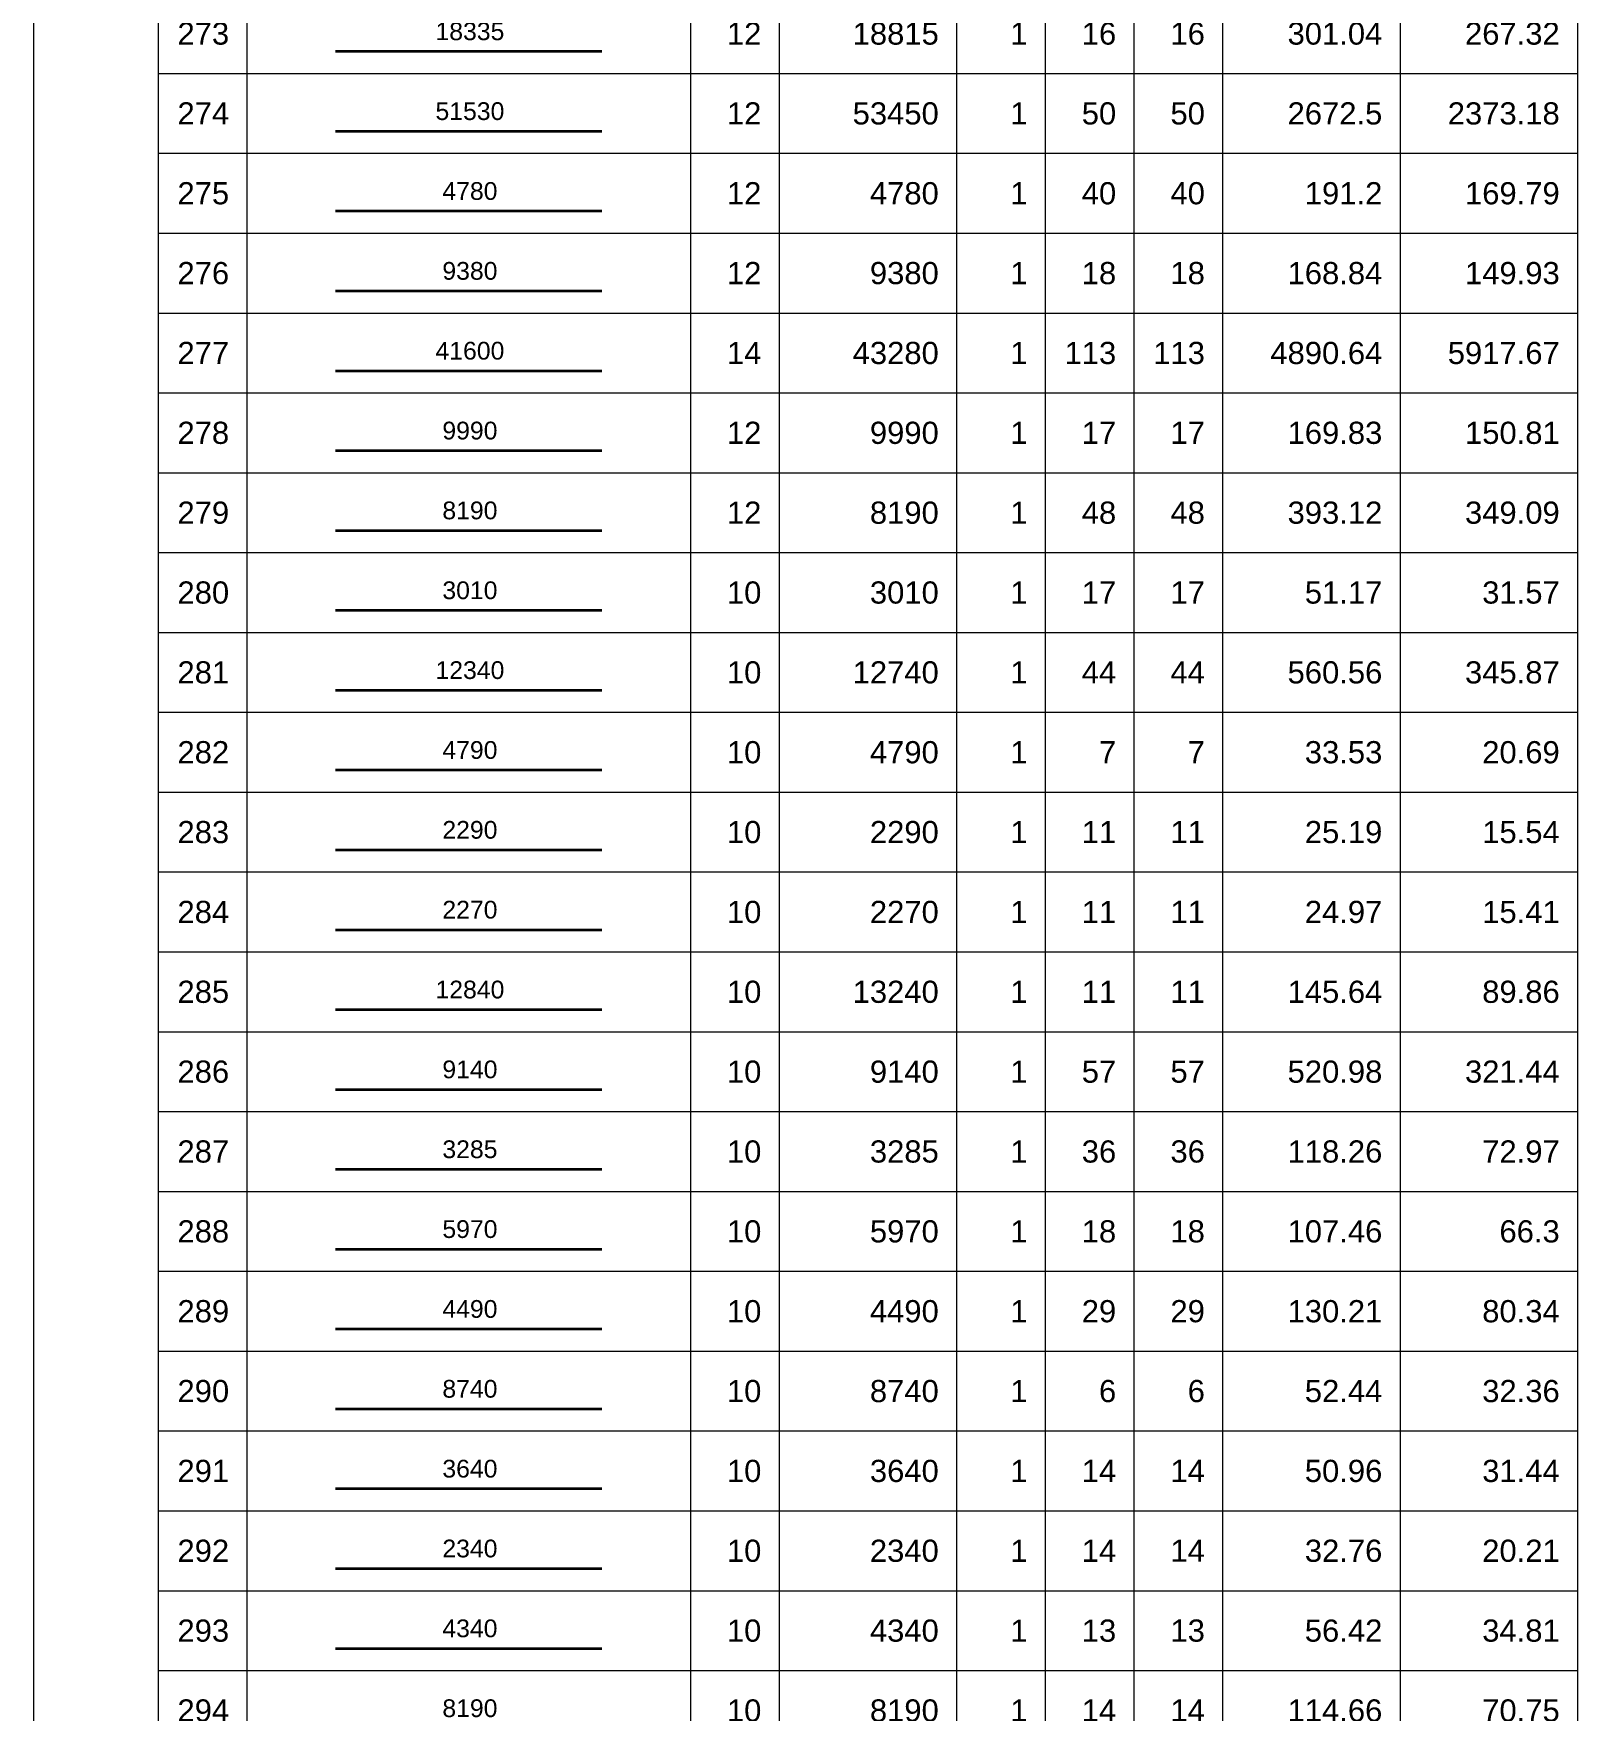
# Model space of a CAD drawing. Header units: millimetres. Extents: x -247377 to 927516, y -864259 to 155594.
# Drawn here: x 636100 to 653505, y -826009 to -807109 of the extents above; entities that cross this region are included whole.
import ezdxf
from ezdxf.enums import TextEntityAlignment as Align

# ---------------------------------------------------------------- set-up
doc = ezdxf.new("R2010")
doc.units = ezdxf.units.MM
doc.header["$MEASUREMENT"] = 0
for name, color, linetype, lineweight in [('NDC_FRAME', 7, 'Continuous', 20), ('NDC_S_REBAR', 4, 'Continuous', 35), ('NDC_S_VN TEXT', 7, 'Continuous', 20), ('NDC_Table', 3, 'Continuous', 20)]:
    doc.layers.add(name, color=color, linetype=linetype, lineweight=lineweight)
doc.styles.add('ARIAL', font='arial.ttf', dxfattribs={"width": 0.8})

# ---------------------------------------------------------------- blocks, each defined once
blk = doc.blocks.new('dang01')
at = {"layer": 'NDC_S_REBAR'}
blk.add_line((3405, -650), (6405, -650), dxfattribs=at)
at = {"layer": 'NDC_Table'}
for p, q in [((0, 0), (0, -900)), ((1405, 0), (1405, -900)), ((2405, 0), (2405, -900)), ((7405, 0), (7405, -900)), ((8405, 0), (8405, -900)), ((10405, 0), (10405, -900)), ((11405, 0), (11405, -900)), ((12405, 0), (12405, -900)), ((13405, 0), (13405, -900)), ((15405, 0), (15405, -900)), ((17405, 0), (17405, -900)), ((1405, -900), (17405, -900))]:
    blk.add_line(p, q, dxfattribs=at)
at = {"layer": 'NDC_S_VN TEXT', "style": 'ARIAL'}
for p in [(2205, -450), (8205, -450), (10205, -450), (11205, -450), (12205, -450), (13205, -450), (15205, -450), (17205, -450)]:
    blk.add_attdef('D03', text='', height=250, dxfattribs=at).set_placement(p, align=Align.MIDDLE_RIGHT)
blk.add_attdef('00000000', text='', height=200, dxfattribs=at).set_placement((4920, -425), align=Align.MIDDLE_CENTER)

msp = doc.modelspace()

# ---------------------------------------------------------------- block references
at = {"layer": 'NDC_FRAME'}
ref = msp.add_blockref('dang01', (636100.2, -806659.1), dxfattribs=at)
ref.add_attrib('D03', '273', dxfattribs={"layer": 'NDC_S_VN TEXT', "height": 250, "style": 'ARIAL'}).set_placement((638305.5, -807109.1), align=Align.MIDDLE_RIGHT)
ref.add_attrib('00000000', '18335', dxfattribs={"layer": 'NDC_S_VN TEXT', "height": 200, "style": 'ARIAL'}).set_placement((641019.8, -807083.8), align=Align.MIDDLE_CENTER)
ref.add_attrib('D03', '12', dxfattribs={"layer": 'NDC_S_VN TEXT', "height": 250, "style": 'ARIAL'}).set_placement((644305.5, -807109.1), align=Align.MIDDLE_RIGHT)
ref.add_attrib('D03', '18815', dxfattribs={"layer": 'NDC_S_VN TEXT', "height": 250, "style": 'ARIAL'}).set_placement((646305.5, -807109.1), align=Align.MIDDLE_RIGHT)
ref.add_attrib('D03', '1', dxfattribs={"layer": 'NDC_S_VN TEXT', "height": 250, "style": 'ARIAL'}).set_placement((647305.5, -807109.1), align=Align.MIDDLE_RIGHT)
ref.add_attrib('D03', '16', dxfattribs={"layer": 'NDC_S_VN TEXT', "height": 250, "style": 'ARIAL'}).set_placement((648305.5, -807109.1), align=Align.MIDDLE_RIGHT)
ref.add_attrib('D03', '16', dxfattribs={"layer": 'NDC_S_VN TEXT', "height": 250, "style": 'ARIAL'}).set_placement((649305.5, -807108.8), align=Align.MIDDLE_RIGHT)
ref.add_attrib('D03', '301.04', dxfattribs={"layer": 'NDC_S_VN TEXT', "height": 250, "style": 'ARIAL'}).set_placement((651305.5, -807109.1), align=Align.MIDDLE_RIGHT)
ref.add_attrib('D03', '267.32', dxfattribs={"layer": 'NDC_S_VN TEXT', "height": 250, "style": 'ARIAL'}).set_placement((653305.5, -807109.1), align=Align.MIDDLE_RIGHT)
ref = msp.add_blockref('dang01', (636100.2, -807559.1), dxfattribs=at)
ref.add_attrib('D03', '274', dxfattribs={"layer": 'NDC_S_VN TEXT', "height": 250, "style": 'ARIAL'}).set_placement((638305.5, -808009.1), align=Align.MIDDLE_RIGHT)
ref.add_attrib('00000000', '51530', dxfattribs={"layer": 'NDC_S_VN TEXT', "height": 200, "style": 'ARIAL'}).set_placement((641019.8, -807983.8), align=Align.MIDDLE_CENTER)
ref.add_attrib('D03', '12', dxfattribs={"layer": 'NDC_S_VN TEXT', "height": 250, "style": 'ARIAL'}).set_placement((644305.5, -808009.1), align=Align.MIDDLE_RIGHT)
ref.add_attrib('D03', '53450', dxfattribs={"layer": 'NDC_S_VN TEXT', "height": 250, "style": 'ARIAL'}).set_placement((646305.5, -808009.1), align=Align.MIDDLE_RIGHT)
ref.add_attrib('D03', '1', dxfattribs={"layer": 'NDC_S_VN TEXT', "height": 250, "style": 'ARIAL'}).set_placement((647305.5, -808009.1), align=Align.MIDDLE_RIGHT)
ref.add_attrib('D03', '50', dxfattribs={"layer": 'NDC_S_VN TEXT', "height": 250, "style": 'ARIAL'}).set_placement((648305.5, -808009.1), align=Align.MIDDLE_RIGHT)
ref.add_attrib('D03', '50', dxfattribs={"layer": 'NDC_S_VN TEXT', "height": 250, "style": 'ARIAL'}).set_placement((649305.5, -808008.8), align=Align.MIDDLE_RIGHT)
ref.add_attrib('D03', '2672.5', dxfattribs={"layer": 'NDC_S_VN TEXT', "height": 250, "style": 'ARIAL'}).set_placement((651305.5, -808009.1), align=Align.MIDDLE_RIGHT)
ref.add_attrib('D03', '2373.18', dxfattribs={"layer": 'NDC_S_VN TEXT', "height": 250, "style": 'ARIAL'}).set_placement((653305.5, -808009.1), align=Align.MIDDLE_RIGHT)
ref = msp.add_blockref('dang01', (636100.2, -808459.1), dxfattribs=at)
ref.add_attrib('D03', '275', dxfattribs={"layer": 'NDC_S_VN TEXT', "height": 250, "style": 'ARIAL'}).set_placement((638305.5, -808909.1), align=Align.MIDDLE_RIGHT)
ref.add_attrib('00000000', '4780', dxfattribs={"layer": 'NDC_S_VN TEXT', "height": 200, "style": 'ARIAL'}).set_placement((641019.8, -808883.8), align=Align.MIDDLE_CENTER)
ref.add_attrib('D03', '12', dxfattribs={"layer": 'NDC_S_VN TEXT', "height": 250, "style": 'ARIAL'}).set_placement((644305.5, -808909.1), align=Align.MIDDLE_RIGHT)
ref.add_attrib('D03', '4780', dxfattribs={"layer": 'NDC_S_VN TEXT', "height": 250, "style": 'ARIAL'}).set_placement((646305.5, -808909.1), align=Align.MIDDLE_RIGHT)
ref.add_attrib('D03', '1', dxfattribs={"layer": 'NDC_S_VN TEXT', "height": 250, "style": 'ARIAL'}).set_placement((647305.5, -808909.1), align=Align.MIDDLE_RIGHT)
ref.add_attrib('D03', '40', dxfattribs={"layer": 'NDC_S_VN TEXT', "height": 250, "style": 'ARIAL'}).set_placement((648305.5, -808909.1), align=Align.MIDDLE_RIGHT)
ref.add_attrib('D03', '40', dxfattribs={"layer": 'NDC_S_VN TEXT', "height": 250, "style": 'ARIAL'}).set_placement((649305.5, -808908.8), align=Align.MIDDLE_RIGHT)
ref.add_attrib('D03', '191.2', dxfattribs={"layer": 'NDC_S_VN TEXT', "height": 250, "style": 'ARIAL'}).set_placement((651305.5, -808909.1), align=Align.MIDDLE_RIGHT)
ref.add_attrib('D03', '169.79', dxfattribs={"layer": 'NDC_S_VN TEXT', "height": 250, "style": 'ARIAL'}).set_placement((653305.5, -808909.1), align=Align.MIDDLE_RIGHT)
ref = msp.add_blockref('dang01', (636100.2, -809359.1), dxfattribs=at)
ref.add_attrib('D03', '276', dxfattribs={"layer": 'NDC_S_VN TEXT', "height": 250, "style": 'ARIAL'}).set_placement((638305.5, -809809.1), align=Align.MIDDLE_RIGHT)
ref.add_attrib('00000000', '9380', dxfattribs={"layer": 'NDC_S_VN TEXT', "height": 200, "style": 'ARIAL'}).set_placement((641019.8, -809783.8), align=Align.MIDDLE_CENTER)
ref.add_attrib('D03', '12', dxfattribs={"layer": 'NDC_S_VN TEXT', "height": 250, "style": 'ARIAL'}).set_placement((644305.5, -809809.1), align=Align.MIDDLE_RIGHT)
ref.add_attrib('D03', '9380', dxfattribs={"layer": 'NDC_S_VN TEXT', "height": 250, "style": 'ARIAL'}).set_placement((646305.5, -809809.1), align=Align.MIDDLE_RIGHT)
ref.add_attrib('D03', '1', dxfattribs={"layer": 'NDC_S_VN TEXT', "height": 250, "style": 'ARIAL'}).set_placement((647305.5, -809809.1), align=Align.MIDDLE_RIGHT)
ref.add_attrib('D03', '18', dxfattribs={"layer": 'NDC_S_VN TEXT', "height": 250, "style": 'ARIAL'}).set_placement((648305.5, -809809.1), align=Align.MIDDLE_RIGHT)
ref.add_attrib('D03', '18', dxfattribs={"layer": 'NDC_S_VN TEXT', "height": 250, "style": 'ARIAL'}).set_placement((649305.5, -809808.8), align=Align.MIDDLE_RIGHT)
ref.add_attrib('D03', '168.84', dxfattribs={"layer": 'NDC_S_VN TEXT', "height": 250, "style": 'ARIAL'}).set_placement((651305.5, -809809.1), align=Align.MIDDLE_RIGHT)
ref.add_attrib('D03', '149.93', dxfattribs={"layer": 'NDC_S_VN TEXT', "height": 250, "style": 'ARIAL'}).set_placement((653305.5, -809809.1), align=Align.MIDDLE_RIGHT)
ref = msp.add_blockref('dang01', (636100.2, -810259.1), dxfattribs=at)
ref.add_attrib('D03', '277', dxfattribs={"layer": 'NDC_S_VN TEXT', "height": 250, "style": 'ARIAL'}).set_placement((638305.5, -810709.1), align=Align.MIDDLE_RIGHT)
ref.add_attrib('00000000', '41600', dxfattribs={"layer": 'NDC_S_VN TEXT', "height": 200, "style": 'ARIAL'}).set_placement((641019.8, -810683.8), align=Align.MIDDLE_CENTER)
ref.add_attrib('D03', '14', dxfattribs={"layer": 'NDC_S_VN TEXT', "height": 250, "style": 'ARIAL'}).set_placement((644305.5, -810709.1), align=Align.MIDDLE_RIGHT)
ref.add_attrib('D03', '43280', dxfattribs={"layer": 'NDC_S_VN TEXT', "height": 250, "style": 'ARIAL'}).set_placement((646305.5, -810709.1), align=Align.MIDDLE_RIGHT)
ref.add_attrib('D03', '1', dxfattribs={"layer": 'NDC_S_VN TEXT', "height": 250, "style": 'ARIAL'}).set_placement((647305.5, -810709.1), align=Align.MIDDLE_RIGHT)
ref.add_attrib('D03', '113', dxfattribs={"layer": 'NDC_S_VN TEXT', "height": 250, "style": 'ARIAL'}).set_placement((648305.5, -810709.1), align=Align.MIDDLE_RIGHT)
ref.add_attrib('D03', '113', dxfattribs={"layer": 'NDC_S_VN TEXT', "height": 250, "style": 'ARIAL'}).set_placement((649305.5, -810708.8), align=Align.MIDDLE_RIGHT)
ref.add_attrib('D03', '4890.64', dxfattribs={"layer": 'NDC_S_VN TEXT', "height": 250, "style": 'ARIAL'}).set_placement((651305.5, -810709.1), align=Align.MIDDLE_RIGHT)
ref.add_attrib('D03', '5917.67', dxfattribs={"layer": 'NDC_S_VN TEXT', "height": 250, "style": 'ARIAL'}).set_placement((653305.5, -810709.1), align=Align.MIDDLE_RIGHT)
ref = msp.add_blockref('dang01', (636100.2, -811159.1), dxfattribs=at)
ref.add_attrib('D03', '278', dxfattribs={"layer": 'NDC_S_VN TEXT', "height": 250, "style": 'ARIAL'}).set_placement((638305.5, -811609.1), align=Align.MIDDLE_RIGHT)
ref.add_attrib('00000000', '9990', dxfattribs={"layer": 'NDC_S_VN TEXT', "height": 200, "style": 'ARIAL'}).set_placement((641019.8, -811583.8), align=Align.MIDDLE_CENTER)
ref.add_attrib('D03', '12', dxfattribs={"layer": 'NDC_S_VN TEXT', "height": 250, "style": 'ARIAL'}).set_placement((644305.5, -811609.1), align=Align.MIDDLE_RIGHT)
ref.add_attrib('D03', '9990', dxfattribs={"layer": 'NDC_S_VN TEXT', "height": 250, "style": 'ARIAL'}).set_placement((646305.5, -811609.1), align=Align.MIDDLE_RIGHT)
ref.add_attrib('D03', '1', dxfattribs={"layer": 'NDC_S_VN TEXT', "height": 250, "style": 'ARIAL'}).set_placement((647305.5, -811609.1), align=Align.MIDDLE_RIGHT)
ref.add_attrib('D03', '17', dxfattribs={"layer": 'NDC_S_VN TEXT', "height": 250, "style": 'ARIAL'}).set_placement((648305.5, -811609.1), align=Align.MIDDLE_RIGHT)
ref.add_attrib('D03', '17', dxfattribs={"layer": 'NDC_S_VN TEXT', "height": 250, "style": 'ARIAL'}).set_placement((649305.5, -811608.8), align=Align.MIDDLE_RIGHT)
ref.add_attrib('D03', '169.83', dxfattribs={"layer": 'NDC_S_VN TEXT', "height": 250, "style": 'ARIAL'}).set_placement((651305.5, -811609.1), align=Align.MIDDLE_RIGHT)
ref.add_attrib('D03', '150.81', dxfattribs={"layer": 'NDC_S_VN TEXT', "height": 250, "style": 'ARIAL'}).set_placement((653305.5, -811609.1), align=Align.MIDDLE_RIGHT)
ref = msp.add_blockref('dang01', (636100.2, -812059.1), dxfattribs=at)
ref.add_attrib('D03', '279', dxfattribs={"layer": 'NDC_S_VN TEXT', "height": 250, "style": 'ARIAL'}).set_placement((638305.5, -812509.1), align=Align.MIDDLE_RIGHT)
ref.add_attrib('00000000', '8190', dxfattribs={"layer": 'NDC_S_VN TEXT', "height": 200, "style": 'ARIAL'}).set_placement((641019.8, -812483.8), align=Align.MIDDLE_CENTER)
ref.add_attrib('D03', '12', dxfattribs={"layer": 'NDC_S_VN TEXT', "height": 250, "style": 'ARIAL'}).set_placement((644305.5, -812509.1), align=Align.MIDDLE_RIGHT)
ref.add_attrib('D03', '8190', dxfattribs={"layer": 'NDC_S_VN TEXT', "height": 250, "style": 'ARIAL'}).set_placement((646305.5, -812509.1), align=Align.MIDDLE_RIGHT)
ref.add_attrib('D03', '1', dxfattribs={"layer": 'NDC_S_VN TEXT', "height": 250, "style": 'ARIAL'}).set_placement((647305.5, -812509.1), align=Align.MIDDLE_RIGHT)
ref.add_attrib('D03', '48', dxfattribs={"layer": 'NDC_S_VN TEXT', "height": 250, "style": 'ARIAL'}).set_placement((648305.5, -812509.1), align=Align.MIDDLE_RIGHT)
ref.add_attrib('D03', '48', dxfattribs={"layer": 'NDC_S_VN TEXT', "height": 250, "style": 'ARIAL'}).set_placement((649305.5, -812508.8), align=Align.MIDDLE_RIGHT)
ref.add_attrib('D03', '393.12', dxfattribs={"layer": 'NDC_S_VN TEXT', "height": 250, "style": 'ARIAL'}).set_placement((651305.5, -812509.1), align=Align.MIDDLE_RIGHT)
ref.add_attrib('D03', '349.09', dxfattribs={"layer": 'NDC_S_VN TEXT', "height": 250, "style": 'ARIAL'}).set_placement((653305.5, -812509.1), align=Align.MIDDLE_RIGHT)
ref = msp.add_blockref('dang01', (636100.2, -812959.1), dxfattribs=at)
ref.add_attrib('D03', '280', dxfattribs={"layer": 'NDC_S_VN TEXT', "height": 250, "style": 'ARIAL'}).set_placement((638305.5, -813409.1), align=Align.MIDDLE_RIGHT)
ref.add_attrib('00000000', '3010', dxfattribs={"layer": 'NDC_S_VN TEXT', "height": 200, "style": 'ARIAL'}).set_placement((641019.8, -813383.8), align=Align.MIDDLE_CENTER)
ref.add_attrib('D03', '10', dxfattribs={"layer": 'NDC_S_VN TEXT', "height": 250, "style": 'ARIAL'}).set_placement((644305.5, -813409.1), align=Align.MIDDLE_RIGHT)
ref.add_attrib('D03', '3010', dxfattribs={"layer": 'NDC_S_VN TEXT', "height": 250, "style": 'ARIAL'}).set_placement((646305.5, -813409.1), align=Align.MIDDLE_RIGHT)
ref.add_attrib('D03', '1', dxfattribs={"layer": 'NDC_S_VN TEXT', "height": 250, "style": 'ARIAL'}).set_placement((647305.5, -813409.1), align=Align.MIDDLE_RIGHT)
ref.add_attrib('D03', '17', dxfattribs={"layer": 'NDC_S_VN TEXT', "height": 250, "style": 'ARIAL'}).set_placement((648305.5, -813409.1), align=Align.MIDDLE_RIGHT)
ref.add_attrib('D03', '17', dxfattribs={"layer": 'NDC_S_VN TEXT', "height": 250, "style": 'ARIAL'}).set_placement((649305.5, -813408.8), align=Align.MIDDLE_RIGHT)
ref.add_attrib('D03', '51.17', dxfattribs={"layer": 'NDC_S_VN TEXT', "height": 250, "style": 'ARIAL'}).set_placement((651305.5, -813409.1), align=Align.MIDDLE_RIGHT)
ref.add_attrib('D03', '31.57', dxfattribs={"layer": 'NDC_S_VN TEXT', "height": 250, "style": 'ARIAL'}).set_placement((653305.5, -813409.1), align=Align.MIDDLE_RIGHT)
ref = msp.add_blockref('dang01', (636100.2, -813859.1), dxfattribs=at)
ref.add_attrib('D03', '281', dxfattribs={"layer": 'NDC_S_VN TEXT', "height": 250, "style": 'ARIAL'}).set_placement((638305.5, -814309.1), align=Align.MIDDLE_RIGHT)
ref.add_attrib('00000000', '12340', dxfattribs={"layer": 'NDC_S_VN TEXT', "height": 200, "style": 'ARIAL'}).set_placement((641019.8, -814283.8), align=Align.MIDDLE_CENTER)
ref.add_attrib('D03', '10', dxfattribs={"layer": 'NDC_S_VN TEXT', "height": 250, "style": 'ARIAL'}).set_placement((644305.5, -814309.1), align=Align.MIDDLE_RIGHT)
ref.add_attrib('D03', '12740', dxfattribs={"layer": 'NDC_S_VN TEXT', "height": 250, "style": 'ARIAL'}).set_placement((646305.5, -814309.1), align=Align.MIDDLE_RIGHT)
ref.add_attrib('D03', '1', dxfattribs={"layer": 'NDC_S_VN TEXT', "height": 250, "style": 'ARIAL'}).set_placement((647305.5, -814309.1), align=Align.MIDDLE_RIGHT)
ref.add_attrib('D03', '44', dxfattribs={"layer": 'NDC_S_VN TEXT', "height": 250, "style": 'ARIAL'}).set_placement((648305.5, -814309.1), align=Align.MIDDLE_RIGHT)
ref.add_attrib('D03', '44', dxfattribs={"layer": 'NDC_S_VN TEXT', "height": 250, "style": 'ARIAL'}).set_placement((649305.5, -814308.8), align=Align.MIDDLE_RIGHT)
ref.add_attrib('D03', '560.56', dxfattribs={"layer": 'NDC_S_VN TEXT', "height": 250, "style": 'ARIAL'}).set_placement((651305.5, -814309.1), align=Align.MIDDLE_RIGHT)
ref.add_attrib('D03', '345.87', dxfattribs={"layer": 'NDC_S_VN TEXT', "height": 250, "style": 'ARIAL'}).set_placement((653305.5, -814309.1), align=Align.MIDDLE_RIGHT)
ref = msp.add_blockref('dang01', (636100.2, -814759.1), dxfattribs=at)
ref.add_attrib('D03', '282', dxfattribs={"layer": 'NDC_S_VN TEXT', "height": 250, "style": 'ARIAL'}).set_placement((638305.5, -815209.1), align=Align.MIDDLE_RIGHT)
ref.add_attrib('00000000', '4790', dxfattribs={"layer": 'NDC_S_VN TEXT', "height": 200, "style": 'ARIAL'}).set_placement((641019.8, -815183.8), align=Align.MIDDLE_CENTER)
ref.add_attrib('D03', '10', dxfattribs={"layer": 'NDC_S_VN TEXT', "height": 250, "style": 'ARIAL'}).set_placement((644305.5, -815209.1), align=Align.MIDDLE_RIGHT)
ref.add_attrib('D03', '4790', dxfattribs={"layer": 'NDC_S_VN TEXT', "height": 250, "style": 'ARIAL'}).set_placement((646305.5, -815209.1), align=Align.MIDDLE_RIGHT)
ref.add_attrib('D03', '1', dxfattribs={"layer": 'NDC_S_VN TEXT', "height": 250, "style": 'ARIAL'}).set_placement((647305.5, -815209.1), align=Align.MIDDLE_RIGHT)
ref.add_attrib('D03', '7', dxfattribs={"layer": 'NDC_S_VN TEXT', "height": 250, "style": 'ARIAL'}).set_placement((648305.5, -815209.1), align=Align.MIDDLE_RIGHT)
ref.add_attrib('D03', '7', dxfattribs={"layer": 'NDC_S_VN TEXT', "height": 250, "style": 'ARIAL'}).set_placement((649305.5, -815208.8), align=Align.MIDDLE_RIGHT)
ref.add_attrib('D03', '33.53', dxfattribs={"layer": 'NDC_S_VN TEXT', "height": 250, "style": 'ARIAL'}).set_placement((651305.5, -815209.1), align=Align.MIDDLE_RIGHT)
ref.add_attrib('D03', '20.69', dxfattribs={"layer": 'NDC_S_VN TEXT', "height": 250, "style": 'ARIAL'}).set_placement((653305.5, -815209.1), align=Align.MIDDLE_RIGHT)
ref = msp.add_blockref('dang01', (636100.2, -815659.1), dxfattribs=at)
ref.add_attrib('D03', '283', dxfattribs={"layer": 'NDC_S_VN TEXT', "height": 250, "style": 'ARIAL'}).set_placement((638305.5, -816109.1), align=Align.MIDDLE_RIGHT)
ref.add_attrib('00000000', '2290', dxfattribs={"layer": 'NDC_S_VN TEXT', "height": 200, "style": 'ARIAL'}).set_placement((641019.8, -816083.8), align=Align.MIDDLE_CENTER)
ref.add_attrib('D03', '10', dxfattribs={"layer": 'NDC_S_VN TEXT', "height": 250, "style": 'ARIAL'}).set_placement((644305.5, -816109.1), align=Align.MIDDLE_RIGHT)
ref.add_attrib('D03', '2290', dxfattribs={"layer": 'NDC_S_VN TEXT', "height": 250, "style": 'ARIAL'}).set_placement((646305.5, -816109.1), align=Align.MIDDLE_RIGHT)
ref.add_attrib('D03', '1', dxfattribs={"layer": 'NDC_S_VN TEXT', "height": 250, "style": 'ARIAL'}).set_placement((647305.5, -816109.1), align=Align.MIDDLE_RIGHT)
ref.add_attrib('D03', '11', dxfattribs={"layer": 'NDC_S_VN TEXT', "height": 250, "style": 'ARIAL'}).set_placement((648305.5, -816109.1), align=Align.MIDDLE_RIGHT)
ref.add_attrib('D03', '11', dxfattribs={"layer": 'NDC_S_VN TEXT', "height": 250, "style": 'ARIAL'}).set_placement((649305.5, -816108.8), align=Align.MIDDLE_RIGHT)
ref.add_attrib('D03', '25.19', dxfattribs={"layer": 'NDC_S_VN TEXT', "height": 250, "style": 'ARIAL'}).set_placement((651305.5, -816109.1), align=Align.MIDDLE_RIGHT)
ref.add_attrib('D03', '15.54', dxfattribs={"layer": 'NDC_S_VN TEXT', "height": 250, "style": 'ARIAL'}).set_placement((653305.5, -816109.1), align=Align.MIDDLE_RIGHT)
ref = msp.add_blockref('dang01', (636100.2, -816559.1), dxfattribs=at)
ref.add_attrib('D03', '284', dxfattribs={"layer": 'NDC_S_VN TEXT', "height": 250, "style": 'ARIAL'}).set_placement((638305.5, -817009.1), align=Align.MIDDLE_RIGHT)
ref.add_attrib('00000000', '2270', dxfattribs={"layer": 'NDC_S_VN TEXT', "height": 200, "style": 'ARIAL'}).set_placement((641019.8, -816983.8), align=Align.MIDDLE_CENTER)
ref.add_attrib('D03', '10', dxfattribs={"layer": 'NDC_S_VN TEXT', "height": 250, "style": 'ARIAL'}).set_placement((644305.5, -817009.1), align=Align.MIDDLE_RIGHT)
ref.add_attrib('D03', '2270', dxfattribs={"layer": 'NDC_S_VN TEXT', "height": 250, "style": 'ARIAL'}).set_placement((646305.5, -817009.1), align=Align.MIDDLE_RIGHT)
ref.add_attrib('D03', '1', dxfattribs={"layer": 'NDC_S_VN TEXT', "height": 250, "style": 'ARIAL'}).set_placement((647305.5, -817009.1), align=Align.MIDDLE_RIGHT)
ref.add_attrib('D03', '11', dxfattribs={"layer": 'NDC_S_VN TEXT', "height": 250, "style": 'ARIAL'}).set_placement((648305.5, -817009.1), align=Align.MIDDLE_RIGHT)
ref.add_attrib('D03', '11', dxfattribs={"layer": 'NDC_S_VN TEXT', "height": 250, "style": 'ARIAL'}).set_placement((649305.5, -817008.8), align=Align.MIDDLE_RIGHT)
ref.add_attrib('D03', '24.97', dxfattribs={"layer": 'NDC_S_VN TEXT', "height": 250, "style": 'ARIAL'}).set_placement((651305.5, -817009.1), align=Align.MIDDLE_RIGHT)
ref.add_attrib('D03', '15.41', dxfattribs={"layer": 'NDC_S_VN TEXT', "height": 250, "style": 'ARIAL'}).set_placement((653305.5, -817009.1), align=Align.MIDDLE_RIGHT)
ref = msp.add_blockref('dang01', (636100.2, -817459.1), dxfattribs=at)
ref.add_attrib('D03', '285', dxfattribs={"layer": 'NDC_S_VN TEXT', "height": 250, "style": 'ARIAL'}).set_placement((638305.5, -817909.1), align=Align.MIDDLE_RIGHT)
ref.add_attrib('00000000', '12840', dxfattribs={"layer": 'NDC_S_VN TEXT', "height": 200, "style": 'ARIAL'}).set_placement((641019.8, -817883.8), align=Align.MIDDLE_CENTER)
ref.add_attrib('D03', '10', dxfattribs={"layer": 'NDC_S_VN TEXT', "height": 250, "style": 'ARIAL'}).set_placement((644305.5, -817909.1), align=Align.MIDDLE_RIGHT)
ref.add_attrib('D03', '13240', dxfattribs={"layer": 'NDC_S_VN TEXT', "height": 250, "style": 'ARIAL'}).set_placement((646305.5, -817909.1), align=Align.MIDDLE_RIGHT)
ref.add_attrib('D03', '1', dxfattribs={"layer": 'NDC_S_VN TEXT', "height": 250, "style": 'ARIAL'}).set_placement((647305.5, -817909.1), align=Align.MIDDLE_RIGHT)
ref.add_attrib('D03', '11', dxfattribs={"layer": 'NDC_S_VN TEXT', "height": 250, "style": 'ARIAL'}).set_placement((648305.5, -817909.1), align=Align.MIDDLE_RIGHT)
ref.add_attrib('D03', '11', dxfattribs={"layer": 'NDC_S_VN TEXT', "height": 250, "style": 'ARIAL'}).set_placement((649305.5, -817908.8), align=Align.MIDDLE_RIGHT)
ref.add_attrib('D03', '145.64', dxfattribs={"layer": 'NDC_S_VN TEXT', "height": 250, "style": 'ARIAL'}).set_placement((651305.5, -817909.1), align=Align.MIDDLE_RIGHT)
ref.add_attrib('D03', '89.86', dxfattribs={"layer": 'NDC_S_VN TEXT', "height": 250, "style": 'ARIAL'}).set_placement((653305.5, -817909.1), align=Align.MIDDLE_RIGHT)
ref = msp.add_blockref('dang01', (636100.2, -818359.1), dxfattribs=at)
ref.add_attrib('D03', '286', dxfattribs={"layer": 'NDC_S_VN TEXT', "height": 250, "style": 'ARIAL'}).set_placement((638305.5, -818809.1), align=Align.MIDDLE_RIGHT)
ref.add_attrib('00000000', '9140', dxfattribs={"layer": 'NDC_S_VN TEXT', "height": 200, "style": 'ARIAL'}).set_placement((641019.8, -818783.8), align=Align.MIDDLE_CENTER)
ref.add_attrib('D03', '10', dxfattribs={"layer": 'NDC_S_VN TEXT', "height": 250, "style": 'ARIAL'}).set_placement((644305.5, -818809.1), align=Align.MIDDLE_RIGHT)
ref.add_attrib('D03', '9140', dxfattribs={"layer": 'NDC_S_VN TEXT', "height": 250, "style": 'ARIAL'}).set_placement((646305.5, -818809.1), align=Align.MIDDLE_RIGHT)
ref.add_attrib('D03', '1', dxfattribs={"layer": 'NDC_S_VN TEXT', "height": 250, "style": 'ARIAL'}).set_placement((647305.5, -818809.1), align=Align.MIDDLE_RIGHT)
ref.add_attrib('D03', '57', dxfattribs={"layer": 'NDC_S_VN TEXT', "height": 250, "style": 'ARIAL'}).set_placement((648305.5, -818809.1), align=Align.MIDDLE_RIGHT)
ref.add_attrib('D03', '57', dxfattribs={"layer": 'NDC_S_VN TEXT', "height": 250, "style": 'ARIAL'}).set_placement((649305.5, -818808.8), align=Align.MIDDLE_RIGHT)
ref.add_attrib('D03', '520.98', dxfattribs={"layer": 'NDC_S_VN TEXT', "height": 250, "style": 'ARIAL'}).set_placement((651305.5, -818809.1), align=Align.MIDDLE_RIGHT)
ref.add_attrib('D03', '321.44', dxfattribs={"layer": 'NDC_S_VN TEXT', "height": 250, "style": 'ARIAL'}).set_placement((653305.5, -818809.1), align=Align.MIDDLE_RIGHT)
ref = msp.add_blockref('dang01', (636100.2, -819259.1), dxfattribs=at)
ref.add_attrib('D03', '287', dxfattribs={"layer": 'NDC_S_VN TEXT', "height": 250, "style": 'ARIAL'}).set_placement((638305.5, -819709.1), align=Align.MIDDLE_RIGHT)
ref.add_attrib('00000000', '3285', dxfattribs={"layer": 'NDC_S_VN TEXT', "height": 200, "style": 'ARIAL'}).set_placement((641019.8, -819683.8), align=Align.MIDDLE_CENTER)
ref.add_attrib('D03', '10', dxfattribs={"layer": 'NDC_S_VN TEXT', "height": 250, "style": 'ARIAL'}).set_placement((644305.5, -819709.1), align=Align.MIDDLE_RIGHT)
ref.add_attrib('D03', '3285', dxfattribs={"layer": 'NDC_S_VN TEXT', "height": 250, "style": 'ARIAL'}).set_placement((646305.5, -819709.1), align=Align.MIDDLE_RIGHT)
ref.add_attrib('D03', '1', dxfattribs={"layer": 'NDC_S_VN TEXT', "height": 250, "style": 'ARIAL'}).set_placement((647305.5, -819709.1), align=Align.MIDDLE_RIGHT)
ref.add_attrib('D03', '36', dxfattribs={"layer": 'NDC_S_VN TEXT', "height": 250, "style": 'ARIAL'}).set_placement((648305.5, -819709.1), align=Align.MIDDLE_RIGHT)
ref.add_attrib('D03', '36', dxfattribs={"layer": 'NDC_S_VN TEXT', "height": 250, "style": 'ARIAL'}).set_placement((649305.5, -819708.8), align=Align.MIDDLE_RIGHT)
ref.add_attrib('D03', '118.26', dxfattribs={"layer": 'NDC_S_VN TEXT', "height": 250, "style": 'ARIAL'}).set_placement((651305.5, -819709.1), align=Align.MIDDLE_RIGHT)
ref.add_attrib('D03', '72.97', dxfattribs={"layer": 'NDC_S_VN TEXT', "height": 250, "style": 'ARIAL'}).set_placement((653305.5, -819709.1), align=Align.MIDDLE_RIGHT)
ref = msp.add_blockref('dang01', (636100.2, -820159.1), dxfattribs=at)
ref.add_attrib('D03', '288', dxfattribs={"layer": 'NDC_S_VN TEXT', "height": 250, "style": 'ARIAL'}).set_placement((638305.5, -820609.1), align=Align.MIDDLE_RIGHT)
ref.add_attrib('00000000', '5970', dxfattribs={"layer": 'NDC_S_VN TEXT', "height": 200, "style": 'ARIAL'}).set_placement((641019.8, -820583.8), align=Align.MIDDLE_CENTER)
ref.add_attrib('D03', '10', dxfattribs={"layer": 'NDC_S_VN TEXT', "height": 250, "style": 'ARIAL'}).set_placement((644305.5, -820609.1), align=Align.MIDDLE_RIGHT)
ref.add_attrib('D03', '5970', dxfattribs={"layer": 'NDC_S_VN TEXT', "height": 250, "style": 'ARIAL'}).set_placement((646305.5, -820609.1), align=Align.MIDDLE_RIGHT)
ref.add_attrib('D03', '1', dxfattribs={"layer": 'NDC_S_VN TEXT', "height": 250, "style": 'ARIAL'}).set_placement((647305.5, -820609.1), align=Align.MIDDLE_RIGHT)
ref.add_attrib('D03', '18', dxfattribs={"layer": 'NDC_S_VN TEXT', "height": 250, "style": 'ARIAL'}).set_placement((648305.5, -820609.1), align=Align.MIDDLE_RIGHT)
ref.add_attrib('D03', '18', dxfattribs={"layer": 'NDC_S_VN TEXT', "height": 250, "style": 'ARIAL'}).set_placement((649305.5, -820608.8), align=Align.MIDDLE_RIGHT)
ref.add_attrib('D03', '107.46', dxfattribs={"layer": 'NDC_S_VN TEXT', "height": 250, "style": 'ARIAL'}).set_placement((651305.5, -820609.1), align=Align.MIDDLE_RIGHT)
ref.add_attrib('D03', '66.3', dxfattribs={"layer": 'NDC_S_VN TEXT', "height": 250, "style": 'ARIAL'}).set_placement((653305.5, -820609.1), align=Align.MIDDLE_RIGHT)
ref = msp.add_blockref('dang01', (636100.2, -821059.1), dxfattribs=at)
ref.add_attrib('D03', '289', dxfattribs={"layer": 'NDC_S_VN TEXT', "height": 250, "style": 'ARIAL'}).set_placement((638305.5, -821509.1), align=Align.MIDDLE_RIGHT)
ref.add_attrib('00000000', '4490', dxfattribs={"layer": 'NDC_S_VN TEXT', "height": 200, "style": 'ARIAL'}).set_placement((641019.8, -821483.8), align=Align.MIDDLE_CENTER)
ref.add_attrib('D03', '10', dxfattribs={"layer": 'NDC_S_VN TEXT', "height": 250, "style": 'ARIAL'}).set_placement((644305.5, -821509.1), align=Align.MIDDLE_RIGHT)
ref.add_attrib('D03', '4490', dxfattribs={"layer": 'NDC_S_VN TEXT', "height": 250, "style": 'ARIAL'}).set_placement((646305.5, -821509.1), align=Align.MIDDLE_RIGHT)
ref.add_attrib('D03', '1', dxfattribs={"layer": 'NDC_S_VN TEXT', "height": 250, "style": 'ARIAL'}).set_placement((647305.5, -821509.1), align=Align.MIDDLE_RIGHT)
ref.add_attrib('D03', '29', dxfattribs={"layer": 'NDC_S_VN TEXT', "height": 250, "style": 'ARIAL'}).set_placement((648305.5, -821509.1), align=Align.MIDDLE_RIGHT)
ref.add_attrib('D03', '29', dxfattribs={"layer": 'NDC_S_VN TEXT', "height": 250, "style": 'ARIAL'}).set_placement((649305.5, -821508.8), align=Align.MIDDLE_RIGHT)
ref.add_attrib('D03', '130.21', dxfattribs={"layer": 'NDC_S_VN TEXT', "height": 250, "style": 'ARIAL'}).set_placement((651305.5, -821509.1), align=Align.MIDDLE_RIGHT)
ref.add_attrib('D03', '80.34', dxfattribs={"layer": 'NDC_S_VN TEXT', "height": 250, "style": 'ARIAL'}).set_placement((653305.5, -821509.1), align=Align.MIDDLE_RIGHT)
ref = msp.add_blockref('dang01', (636100.2, -821959.1), dxfattribs=at)
ref.add_attrib('D03', '290', dxfattribs={"layer": 'NDC_S_VN TEXT', "height": 250, "style": 'ARIAL'}).set_placement((638305.5, -822409.1), align=Align.MIDDLE_RIGHT)
ref.add_attrib('00000000', '8740', dxfattribs={"layer": 'NDC_S_VN TEXT', "height": 200, "style": 'ARIAL'}).set_placement((641019.8, -822383.8), align=Align.MIDDLE_CENTER)
ref.add_attrib('D03', '10', dxfattribs={"layer": 'NDC_S_VN TEXT', "height": 250, "style": 'ARIAL'}).set_placement((644305.5, -822409.1), align=Align.MIDDLE_RIGHT)
ref.add_attrib('D03', '8740', dxfattribs={"layer": 'NDC_S_VN TEXT', "height": 250, "style": 'ARIAL'}).set_placement((646305.5, -822409.1), align=Align.MIDDLE_RIGHT)
ref.add_attrib('D03', '1', dxfattribs={"layer": 'NDC_S_VN TEXT', "height": 250, "style": 'ARIAL'}).set_placement((647305.5, -822409.1), align=Align.MIDDLE_RIGHT)
ref.add_attrib('D03', '6', dxfattribs={"layer": 'NDC_S_VN TEXT', "height": 250, "style": 'ARIAL'}).set_placement((648305.5, -822409.1), align=Align.MIDDLE_RIGHT)
ref.add_attrib('D03', '6', dxfattribs={"layer": 'NDC_S_VN TEXT', "height": 250, "style": 'ARIAL'}).set_placement((649305.5, -822408.8), align=Align.MIDDLE_RIGHT)
ref.add_attrib('D03', '52.44', dxfattribs={"layer": 'NDC_S_VN TEXT', "height": 250, "style": 'ARIAL'}).set_placement((651305.5, -822409.1), align=Align.MIDDLE_RIGHT)
ref.add_attrib('D03', '32.36', dxfattribs={"layer": 'NDC_S_VN TEXT', "height": 250, "style": 'ARIAL'}).set_placement((653305.5, -822409.1), align=Align.MIDDLE_RIGHT)
ref = msp.add_blockref('dang01', (636100.2, -822859.1), dxfattribs=at)
ref.add_attrib('D03', '291', dxfattribs={"layer": 'NDC_S_VN TEXT', "height": 250, "style": 'ARIAL'}).set_placement((638305.5, -823309.1), align=Align.MIDDLE_RIGHT)
ref.add_attrib('00000000', '3640', dxfattribs={"layer": 'NDC_S_VN TEXT', "height": 200, "style": 'ARIAL'}).set_placement((641019.8, -823283.8), align=Align.MIDDLE_CENTER)
ref.add_attrib('D03', '10', dxfattribs={"layer": 'NDC_S_VN TEXT', "height": 250, "style": 'ARIAL'}).set_placement((644305.5, -823309.1), align=Align.MIDDLE_RIGHT)
ref.add_attrib('D03', '3640', dxfattribs={"layer": 'NDC_S_VN TEXT', "height": 250, "style": 'ARIAL'}).set_placement((646305.5, -823309.1), align=Align.MIDDLE_RIGHT)
ref.add_attrib('D03', '1', dxfattribs={"layer": 'NDC_S_VN TEXT', "height": 250, "style": 'ARIAL'}).set_placement((647305.5, -823309.1), align=Align.MIDDLE_RIGHT)
ref.add_attrib('D03', '14', dxfattribs={"layer": 'NDC_S_VN TEXT', "height": 250, "style": 'ARIAL'}).set_placement((648305.5, -823309.1), align=Align.MIDDLE_RIGHT)
ref.add_attrib('D03', '14', dxfattribs={"layer": 'NDC_S_VN TEXT', "height": 250, "style": 'ARIAL'}).set_placement((649305.5, -823308.8), align=Align.MIDDLE_RIGHT)
ref.add_attrib('D03', '50.96', dxfattribs={"layer": 'NDC_S_VN TEXT', "height": 250, "style": 'ARIAL'}).set_placement((651305.5, -823309.1), align=Align.MIDDLE_RIGHT)
ref.add_attrib('D03', '31.44', dxfattribs={"layer": 'NDC_S_VN TEXT', "height": 250, "style": 'ARIAL'}).set_placement((653305.5, -823309.1), align=Align.MIDDLE_RIGHT)
ref = msp.add_blockref('dang01', (636100.2, -823759.1), dxfattribs=at)
ref.add_attrib('D03', '292', dxfattribs={"layer": 'NDC_S_VN TEXT', "height": 250, "style": 'ARIAL'}).set_placement((638305.5, -824209.1), align=Align.MIDDLE_RIGHT)
ref.add_attrib('00000000', '2340', dxfattribs={"layer": 'NDC_S_VN TEXT', "height": 200, "style": 'ARIAL'}).set_placement((641019.8, -824183.8), align=Align.MIDDLE_CENTER)
ref.add_attrib('D03', '10', dxfattribs={"layer": 'NDC_S_VN TEXT', "height": 250, "style": 'ARIAL'}).set_placement((644305.5, -824209.1), align=Align.MIDDLE_RIGHT)
ref.add_attrib('D03', '2340', dxfattribs={"layer": 'NDC_S_VN TEXT', "height": 250, "style": 'ARIAL'}).set_placement((646305.5, -824209.1), align=Align.MIDDLE_RIGHT)
ref.add_attrib('D03', '1', dxfattribs={"layer": 'NDC_S_VN TEXT', "height": 250, "style": 'ARIAL'}).set_placement((647305.5, -824209.1), align=Align.MIDDLE_RIGHT)
ref.add_attrib('D03', '14', dxfattribs={"layer": 'NDC_S_VN TEXT', "height": 250, "style": 'ARIAL'}).set_placement((648305.5, -824209.1), align=Align.MIDDLE_RIGHT)
ref.add_attrib('D03', '14', dxfattribs={"layer": 'NDC_S_VN TEXT', "height": 250, "style": 'ARIAL'}).set_placement((649305.5, -824208.8), align=Align.MIDDLE_RIGHT)
ref.add_attrib('D03', '32.76', dxfattribs={"layer": 'NDC_S_VN TEXT', "height": 250, "style": 'ARIAL'}).set_placement((651305.5, -824209.1), align=Align.MIDDLE_RIGHT)
ref.add_attrib('D03', '20.21', dxfattribs={"layer": 'NDC_S_VN TEXT', "height": 250, "style": 'ARIAL'}).set_placement((653305.5, -824209.1), align=Align.MIDDLE_RIGHT)
ref = msp.add_blockref('dang01', (636100.2, -824659.1), dxfattribs=at)
ref.add_attrib('D03', '293', dxfattribs={"layer": 'NDC_S_VN TEXT', "height": 250, "style": 'ARIAL'}).set_placement((638305.5, -825109.1), align=Align.MIDDLE_RIGHT)
ref.add_attrib('00000000', '4340', dxfattribs={"layer": 'NDC_S_VN TEXT', "height": 200, "style": 'ARIAL'}).set_placement((641019.8, -825083.8), align=Align.MIDDLE_CENTER)
ref.add_attrib('D03', '10', dxfattribs={"layer": 'NDC_S_VN TEXT', "height": 250, "style": 'ARIAL'}).set_placement((644305.5, -825109.1), align=Align.MIDDLE_RIGHT)
ref.add_attrib('D03', '4340', dxfattribs={"layer": 'NDC_S_VN TEXT', "height": 250, "style": 'ARIAL'}).set_placement((646305.5, -825109.1), align=Align.MIDDLE_RIGHT)
ref.add_attrib('D03', '1', dxfattribs={"layer": 'NDC_S_VN TEXT', "height": 250, "style": 'ARIAL'}).set_placement((647305.5, -825109.1), align=Align.MIDDLE_RIGHT)
ref.add_attrib('D03', '13', dxfattribs={"layer": 'NDC_S_VN TEXT', "height": 250, "style": 'ARIAL'}).set_placement((648305.5, -825109.1), align=Align.MIDDLE_RIGHT)
ref.add_attrib('D03', '13', dxfattribs={"layer": 'NDC_S_VN TEXT', "height": 250, "style": 'ARIAL'}).set_placement((649305.5, -825108.8), align=Align.MIDDLE_RIGHT)
ref.add_attrib('D03', '56.42', dxfattribs={"layer": 'NDC_S_VN TEXT', "height": 250, "style": 'ARIAL'}).set_placement((651305.5, -825109.1), align=Align.MIDDLE_RIGHT)
ref.add_attrib('D03', '34.81', dxfattribs={"layer": 'NDC_S_VN TEXT', "height": 250, "style": 'ARIAL'}).set_placement((653305.5, -825109.1), align=Align.MIDDLE_RIGHT)
ref = msp.add_blockref('dang01', (636100.2, -825559.1), dxfattribs=at)
ref.add_attrib('D03', '294', dxfattribs={"layer": 'NDC_S_VN TEXT', "height": 250, "style": 'ARIAL'}).set_placement((638305.5, -826009.1), align=Align.MIDDLE_RIGHT)
ref.add_attrib('00000000', '8190', dxfattribs={"layer": 'NDC_S_VN TEXT', "height": 200, "style": 'ARIAL'}).set_placement((641019.8, -825983.8), align=Align.MIDDLE_CENTER)
ref.add_attrib('D03', '10', dxfattribs={"layer": 'NDC_S_VN TEXT', "height": 250, "style": 'ARIAL'}).set_placement((644305.5, -826009.1), align=Align.MIDDLE_RIGHT)
ref.add_attrib('D03', '8190', dxfattribs={"layer": 'NDC_S_VN TEXT', "height": 250, "style": 'ARIAL'}).set_placement((646305.5, -826009.1), align=Align.MIDDLE_RIGHT)
ref.add_attrib('D03', '1', dxfattribs={"layer": 'NDC_S_VN TEXT', "height": 250, "style": 'ARIAL'}).set_placement((647305.5, -826009.1), align=Align.MIDDLE_RIGHT)
ref.add_attrib('D03', '14', dxfattribs={"layer": 'NDC_S_VN TEXT', "height": 250, "style": 'ARIAL'}).set_placement((648305.5, -826009.1), align=Align.MIDDLE_RIGHT)
ref.add_attrib('D03', '14', dxfattribs={"layer": 'NDC_S_VN TEXT', "height": 250, "style": 'ARIAL'}).set_placement((649305.5, -826008.8), align=Align.MIDDLE_RIGHT)
ref.add_attrib('D03', '114.66', dxfattribs={"layer": 'NDC_S_VN TEXT', "height": 250, "style": 'ARIAL'}).set_placement((651305.5, -826009.1), align=Align.MIDDLE_RIGHT)
ref.add_attrib('D03', '70.75', dxfattribs={"layer": 'NDC_S_VN TEXT', "height": 250, "style": 'ARIAL'}).set_placement((653305.5, -826009.1), align=Align.MIDDLE_RIGHT)

doc.saveas('drawing.dxf')
